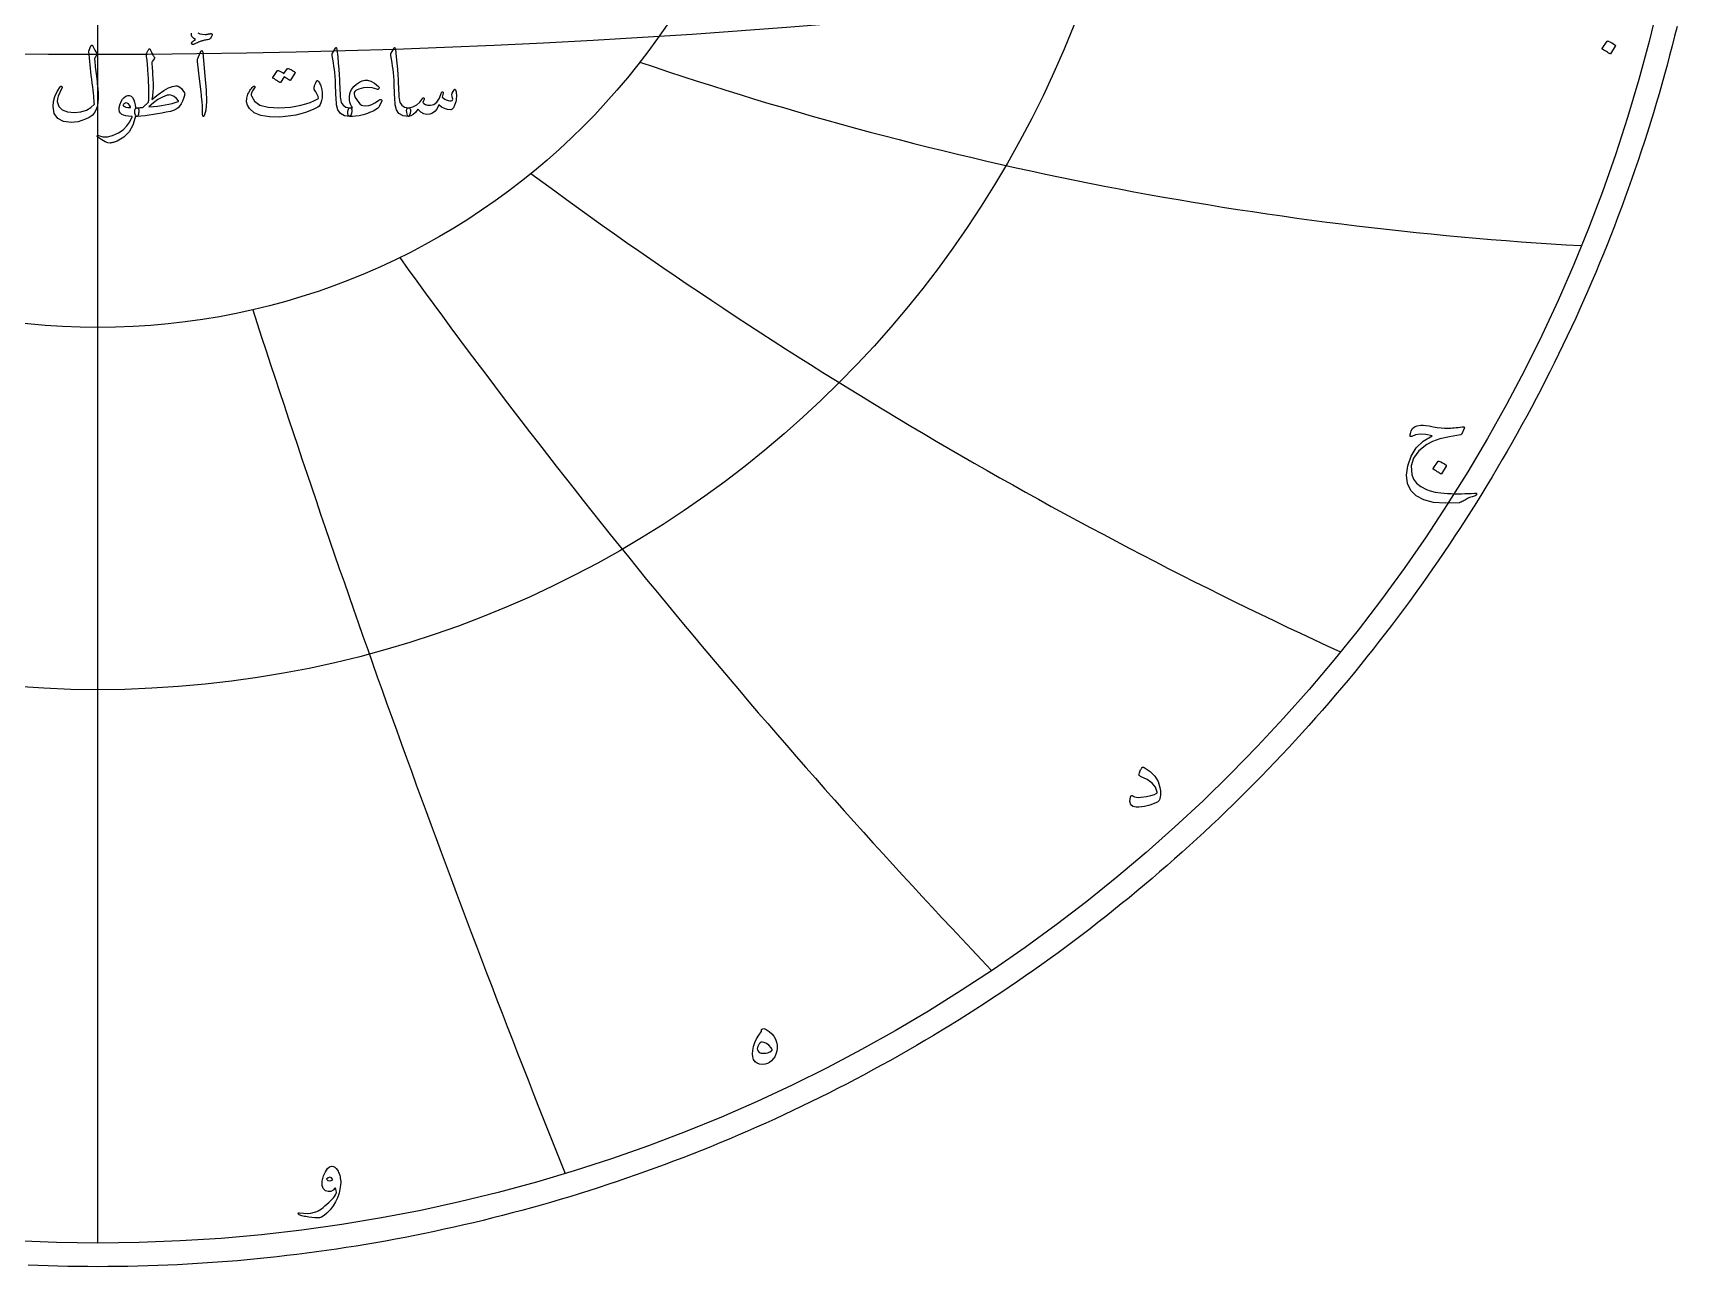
# Model space of a CAD drawing. Header units: millimetres. Extents: x -80 to 80, y -80 to 82.
# Drawn here: x -3.2 to 79.2, y -80.4 to -19.4 of the extents above; entities that cross this region are included whole.
import ezdxf

# ---------------------------------------------------------------- set-up
doc = ezdxf.new("R2010")
doc.units = ezdxf.units.MM
for name, color, linetype in [('CUT_OUTER', 1, 'Continuous'), ('ENGRAVE', 7, 'Continuous'), ('ENGRAVE_FINE', 8, 'Continuous'), ('TEXT', 5, 'Continuous')]:
    doc.layers.add(name, color=color, linetype=linetype)

msp = doc.modelspace()

# ---------------------------------------------------------------- linework, layer by layer
at = {"layer": 'CUT_OUTER'}
msp.add_lwpolyline([(78.0798, -19.0496), (77.9614, -19.5283), (77.8401, -20.0063), (77.7159, -20.4836), (77.5888, -20.96), (77.4587, -21.4357), (77.3257, -21.9106), (77.1898, -22.3846), (77.051, -22.8578), (76.9093, -23.3302), (76.7647, -23.8016), (76.6172, -24.2722), (76.4668, -24.7419), (76.3136, -25.2106), (76.1575, -25.6784), (75.9985, -26.1452), (75.8366, -26.611), (75.6719, -27.0758), (75.5043, -27.5396), (75.3339, -28.0024), (75.1607, -28.4641), (74.9846, -28.9248), (74.8057, -29.3843), (74.624, -29.8428), (74.4395, -30.3001), (74.2522, -30.7563), (74.0621, -31.2113), (73.8692, -31.6651), (73.6735, -32.1178), (73.475, -32.5692), (73.2738, -33.0195), (73.0698, -33.4684), (72.8631, -33.9162), (72.6536, -34.3626), (72.4414, -34.8078), (72.2265, -35.2516), (72.0088, -35.6941), (71.7884, -36.1353), (71.5654, -36.5751), (71.3396, -37.0135), (71.1111, -37.4505), (70.88, -37.8862), (70.6462, -38.3204), (70.4098, -38.7531), (70.1706, -39.1844), (69.9289, -39.6142), (69.6845, -40.0426), (69.4375, -40.4694), (69.1879, -40.8947), (68.9356, -41.3184), (68.6808, -41.7406), (68.4234, -42.1613), (68.1634, -42.5803), (67.9009, -42.9978), (67.6358, -43.4136), (67.3681, -43.8278), (67.0979, -44.2403), (66.8252, -44.6512), (66.55, -45.0604), (66.2722, -45.4679), (65.992, -45.8736), (65.7093, -46.2777), (65.4241, -46.68), (65.1364, -47.0806), (64.8463, -47.4794), (64.5538, -47.8764), (64.2588, -48.2715), (63.9614, -48.6649), (63.6616, -49.0565), (63.3594, -49.4462), (63.0548, -49.834), (62.7479, -50.22), (62.4385, -50.604), (62.1269, -50.9862), (61.8128, -51.3664), (61.4965, -51.7447), (61.1778, -52.1211), (60.8569, -52.4955), (60.5336, -52.8679), (60.2081, -53.2384), (59.8803, -53.6068), (59.5502, -53.9732), (59.2179, -54.3376), (58.8834, -54.6999), (58.5467, -55.0602), (58.2077, -55.4184), (57.8666, -55.7745), (57.5233, -56.1285), (57.1778, -56.4804), (56.8302, -56.8302), (56.4804, -57.1778), (56.1285, -57.5233), (55.7745, -57.8666), (55.4184, -58.2077), (55.0602, -58.5467), (54.6999, -58.8834), (54.3376, -59.2179), (53.9732, -59.5502), (53.6068, -59.8803), (53.2384, -60.2081), (52.8679, -60.5336), (52.4955, -60.8569), (52.1211, -61.1778), (51.7447, -61.4965), (51.3664, -61.8128), (50.9862, -62.1269), (50.604, -62.4385), (50.22, -62.7479), (49.834, -63.0548), (49.4462, -63.3594), (49.0565, -63.6616), (48.6649, -63.9614), (48.2715, -64.2588), (47.8764, -64.5538), (47.4794, -64.8463), (47.0806, -65.1364), (46.68, -65.4241), (46.2777, -65.7093), (45.8736, -65.992), (45.4679, -66.2722), (45.0604, -66.55), (44.6512, -66.8252), (44.2403, -67.0979), (43.8278, -67.3681), (43.4136, -67.6358), (42.9978, -67.9009), (42.5803, -68.1634), (42.1613, -68.4234), (41.7406, -68.6808), (41.3184, -68.9356), (40.8947, -69.1879), (40.4694, -69.4375), (40.0426, -69.6845), (39.6142, -69.9289), (39.1844, -70.1706), (38.7531, -70.4098), (38.3204, -70.6462), (37.8862, -70.88), (37.4505, -71.1111), (37.0135, -71.3396), (36.5751, -71.5654), (36.1353, -71.7884), (35.6941, -72.0088), (35.2516, -72.2265), (34.8078, -72.4414), (34.3626, -72.6536), (33.9162, -72.8631), (33.4684, -73.0698), (33.0195, -73.2738), (32.5692, -73.475), (32.1178, -73.6735), (31.6651, -73.8692), (31.2113, -74.0621), (30.7563, -74.2522), (30.3001, -74.4395), (29.8428, -74.624), (29.3843, -74.8057), (28.9248, -74.9846), (28.4641, -75.1607), (28.0024, -75.3339), (27.5396, -75.5043), (27.0758, -75.6719), (26.611, -75.8366), (26.1452, -75.9985), (25.6784, -76.1575), (25.2106, -76.3136), (24.7419, -76.4668), (24.2722, -76.6172), (23.8016, -76.7647), (23.3302, -76.9093), (22.8578, -77.051), (22.3846, -77.1898), (21.9106, -77.3257), (21.4357, -77.4587), (20.96, -77.5888), (20.4836, -77.7159), (20.0063, -77.8401), (19.5283, -77.9614), (19.0496, -78.0798), (18.5701, -78.1952), (18.09, -78.3077), (17.6092, -78.4172), (17.1277, -78.5238), (16.6455, -78.6274), (16.1628, -78.728), (15.6794, -78.8257), (15.1954, -78.9204), (14.7109, -79.0122), (14.2258, -79.101), (13.7402, -79.1868), (13.2541, -79.2696), (12.7674, -79.3494), (12.2803, -79.4263), (11.7927, -79.5001), (11.3047, -79.571), (10.8163, -79.6388), (10.3274, -79.7037), (9.8381, -79.7656), (9.3485, -79.8244), (8.8586, -79.8803), (8.3683, -79.9332), (7.8776, -79.983), (7.3867, -80.0298), (6.8955, -80.0736), (6.4041, -80.1144), (5.9124, -80.1522), (5.4205, -80.187), (4.9283, -80.2188), (4.436, -80.2475), (3.9436, -80.2732), (3.4509, -80.2959), (2.9582, -80.3155), (2.4653, -80.3322), (1.9724, -80.3458), (1.4793, -80.3564), (0.9863, -80.3639), (0.4931, -80.3685), (0, -80.37), (-0.4931, -80.3685), (-0.9863, -80.3639), (-1.4793, -80.3564), (-1.9724, -80.3458), (-2.4653, -80.3322), (-2.9582, -80.3155), (-3.4509, -80.2959)], dxfattribs=at)
at = {"layer": 'ENGRAVE'}
for points in [[(0, -79.2), (0, 79.2)], [(0, -79.2), (0, -33.9362)]]:
    msp.add_lwpolyline(points, dxfattribs=at)
for radius in [79.2, 51.8435, 33.9362]:
    msp.add_circle((0, 0), radius, dxfattribs=at)
for centre, radius, start, end in [((83.0596, 143.8634), 174.021, 251.139229, 266.799774), ((156.4052, 156.4052), 227.1848, 233.545401, 245.290809), ((287.0552, 165.7314), 335.4927, 215.791991, 223.622263), ((639.9634, 171.4777), 664.5641, 197.925392, 201.8405282)]:
    msp.add_arc(centre, radius, start, end, dxfattribs=at)
at = {"layer": 'ENGRAVE_FINE'}
msp.add_arc((0, 413.6059), 434.0276, 259.637891, 280.362109, dxfattribs=at)
at = {"layer": 'TEXT'}
msp.add_lwpolyline([(4.9391, -19.362), (5.0445, -19.4091), (5.1687, -19.4392), (5.3115, -19.4524), (5.324, -19.452), (5.3379, -19.4507), (5.3532, -19.4485), (5.3701, -19.4454), (5.3884, -19.4417), (5.4081, -19.4378), (5.4293, -19.4335), (5.452, -19.429), (5.4766, -19.4245), (5.4989, -19.4202), (5.5188, -19.4163), (5.5363, -19.4126), (5.5519, -19.4095), (5.5656, -19.4073), (5.5776, -19.406), (5.5879, -19.4056), (5.6072, -19.4076), (5.623, -19.4138), (5.6353, -19.424), (5.6441, -19.4384), (5.6496, -19.4521), (5.6523, -19.4653), (5.652, -19.4779), (5.6487, -19.4899), (5.6034, -19.5748), (5.5609, -19.6374), (5.5214, -19.6778), (5.4848, -19.696), (5.4848, -19.696), (5.4238, -19.7074), (5.3671, -19.7182), (5.3149, -19.7285), (5.267, -19.7381), (5.2238, -19.7475), (5.1856, -19.7569), (5.1524, -19.7662), (5.1242, -19.7756), (5.0955, -19.7863), (5.0609, -19.7996), (5.0205, -19.8156), (4.9743, -19.8342), (4.9222, -19.8557), (4.8642, -19.8804), (4.8004, -19.9084), (4.7307, -19.9395), (4.7023, -19.9489), (4.678, -19.9489), (4.6578, -19.9395), (4.6417, -19.9208), (4.6321, -19.8748), (4.6593, -19.8213), (4.7234, -19.7601), (4.8244, -19.6913), (4.7471, -19.6474), (4.6886, -19.6), (4.6487, -19.549), (4.6277, -19.4946), (4.6236, -19.3918)], dxfattribs=at)
for points in [[(74.6274, -19.7825), (74.6336, -19.7763), (74.6424, -19.7725), (74.6536, -19.7713), (74.6674, -19.7725), (74.7645, -19.8118), (74.856, -19.8599), (74.9418, -19.9168), (75.0221, -19.9823), (75.0299, -19.9923), (75.0333, -20.0023), (75.0324, -20.0123), (75.0271, -20.0223), (74.7923, -20.402), (74.7835, -20.4111), (74.7723, -20.4133), (74.7585, -20.4086), (74.7423, -20.397), (74.7283, -20.387), (74.7061, -20.372), (74.6758, -20.3521), (74.6374, -20.3271), (74.5902, -20.2971), (74.5337, -20.2621), (74.4678, -20.2222), (74.3926, -20.1772), (74.3826, -20.1697), (74.3776, -20.1622), (74.3776, -20.1547), (74.3826, -20.1472)], [(-0.3419, -20.0145), (-0.3337, -20.0001), (-0.3232, -19.9899), (-0.3103, -19.9837), (-0.2951, -19.9817), (-0.2799, -19.9843), (-0.267, -19.9922), (-0.2564, -20.0054), (-0.2482, -20.0239), (-0.2046, -20.1313), (-0.1581, -20.2241), (-0.1086, -20.3023), (-0.0562, -20.3658), (-0.0407, -20.3886), (-0.0363, -20.415), (-0.043, -20.4448), (-0.0609, -20.4782), (-0.0723, -20.4943), (-0.0831, -20.5098), (-0.0934, -20.5247), (-0.103, -20.5391), (-0.1121, -20.5525), (-0.1206, -20.5648), (-0.1285, -20.576), (-0.1358, -20.5859), (-0.1481, -20.6041), (-0.1569, -20.6257), (-0.1622, -20.6509), (-0.1639, -20.6796), (-0.1584, -20.7605), (-0.1511, -20.8488), (-0.142, -20.9444), (-0.1311, -21.0473), (-0.1189, -21.1575), (-0.1054, -21.275), (-0.0907, -21.3999), (-0.0749, -21.5321), (-0.0572, -21.6639), (-0.0416, -21.7879), (-0.028, -21.904), (-0.0164, -22.0122), (-0.0066, -22.1127), (0.0018, -22.206), (0.0086, -22.2919), (0.0141, -22.3705), (0.0202, -22.6032), (0.0012, -22.8236), (-0.043, -23.0318), (-0.1124, -23.2276), (-0.18, -23.3427), (-0.2845, -23.4489), (-0.4259, -23.5464), (-0.6042, -23.6351), (-0.7974, -23.7086), (-0.9789, -23.7604), (-1.1487, -23.7906), (-1.3068, -23.7991), (-1.7026, -23.7446), (-1.986, -23.5953), (-2.1569, -23.3512), (-2.2155, -23.0122), (-2.195, -22.7595), (-2.1288, -22.5122), (-2.017, -22.2701), (-1.8595, -22.0332), (-1.8475, -22.0195), (-1.8349, -22.011), (-1.8217, -22.0078), (-1.808, -22.0098), (-1.7933, -22.0154), (-1.7822, -22.0227), (-1.7746, -22.0318), (-1.7705, -22.0426), (-1.7676, -22.0587), (-1.7682, -22.0742), (-1.7723, -22.0891), (-1.7799, -22.1035), (-1.8873, -22.3128), (-1.9614, -22.4911), (-2.0021, -22.6383), (-2.0094, -22.7546), (-1.9312, -23.0048), (-1.7623, -23.1796), (-1.5026, -23.2789), (-1.1522, -23.3026), (-0.8364, -23.2683), (-0.5679, -23.189), (-0.3469, -23.0646), (-0.1733, -22.8951), (-0.177, -22.8132), (-0.1833, -22.7177), (-0.1922, -22.6083), (-0.2037, -22.4852), (-0.2182, -22.3481), (-0.2359, -22.1966), (-0.2569, -22.0307), (-0.281, -21.8506), (-0.3039, -21.6647), (-0.3255, -21.4817), (-0.346, -21.3017), (-0.3653, -21.1246), (-0.3832, -20.9504), (-0.3993, -20.7791), (-0.4136, -20.6108), (-0.4262, -20.4454), (-0.445, -20.2862), (-0.4441, -20.268), (-0.4415, -20.251), (-0.4371, -20.2352), (-0.4309, -20.2206)], [(2.5152, -20.1831), (2.5264, -20.1711), (2.5363, -20.1632), (2.5451, -20.1594), (2.5527, -20.1597), (2.5618, -20.1638), (2.5703, -20.1714), (2.5782, -20.1825), (2.5855, -20.1972), (2.6152, -20.2604), (2.6435, -20.3189), (2.6702, -20.3728), (2.6956, -20.422), (2.7197, -20.4659), (2.743, -20.504), (2.7654, -20.5362), (2.7869, -20.5625), (2.8027, -20.5842), (2.808, -20.607), (2.8027, -20.631), (2.7869, -20.6562), (2.6932, -20.7733), (2.6812, -20.7935), (2.6733, -20.8166), (2.6695, -20.8427), (2.6698, -20.8716), (2.685, -21.0927), (2.6979, -21.2873), (2.7084, -21.4557), (2.7166, -21.5976), (2.7228, -21.7136), (2.7272, -21.8037), (2.7298, -21.8681), (2.7307, -21.9068), (2.7297, -22.0209), (2.7266, -22.1293), (2.7215, -22.2317), (2.7143, -22.3283), (2.7054, -22.4191), (2.695, -22.504), (2.6831, -22.583), (2.6698, -22.6562), (2.988, -22.4126), (3.2635, -22.2253), (3.4962, -22.0941), (3.6862, -22.0192), (3.7708, -21.9993), (3.8466, -21.9911), (3.9137, -21.9946), (3.9719, -22.0098), (4.0542, -22.0526), (4.1323, -22.1199), (4.2064, -22.2118), (4.2764, -22.3283), (4.2872, -22.3561), (4.2916, -22.388), (4.2895, -22.424), (4.2811, -22.4642), (4.2345, -22.6082), (4.1792, -22.7452), (4.1151, -22.8752), (4.0422, -22.9981), (3.9713, -23.0772), (3.8712, -23.1457), (3.7418, -23.2036), (3.5832, -23.251), (3.3708, -23.298), (3.1599, -23.3406), (2.9504, -23.3788), (2.7424, -23.4126), (2.5362, -23.4418), (2.332, -23.4659), (2.1298, -23.4851), (1.9298, -23.4993), (1.9072, -23.4928), (1.8864, -23.4735), (1.8674, -23.4413), (1.8501, -23.3962), (1.8349, -23.3409), (1.8267, -23.2873), (1.8255, -23.2355), (1.8314, -23.1855), (1.8446, -23.1418), (1.8654, -23.1094), (1.8937, -23.088), (1.9298, -23.0777), (1.9776, -23.0751), (2.0228, -23.0719), (2.0654, -23.0681), (2.1054, -23.0637), (2.1427, -23.0593), (2.1774, -23.0555), (2.2095, -23.0523), (2.2389, -23.0496), (2.5012, -22.7967), (2.5035, -22.7857), (2.5059, -22.7715), (2.5082, -22.7541), (2.5106, -22.7335), (2.5129, -22.7096), (2.5152, -22.6825), (2.5176, -22.6522), (2.5199, -22.6187), (2.522, -22.5823), (2.5234, -22.5432), (2.5243, -22.5015), (2.5246, -22.4571), (2.5246, -22.4104), (2.5246, -22.3617), (2.5246, -22.3109), (2.5246, -22.2581), (2.524, -22.1983), (2.5223, -22.1269), (2.5193, -22.0438), (2.5152, -21.9489), (2.51, -21.843), (2.5035, -21.7264), (2.4959, -21.5994), (2.4871, -21.4618), (2.4669, -21.1565), (2.4485, -20.915), (2.4318, -20.7373), (2.4169, -20.6234), (2.4049, -20.5502), (2.397, -20.4946), (2.3932, -20.4565), (2.3935, -20.436), (2.4077, -20.3974), (2.4221, -20.3611), (2.4369, -20.3271), (2.452, -20.2955), (2.4674, -20.2657), (2.483, -20.237), (2.499, -20.2095), (2.5152, -20.1831)], [(5.0586, -20.3611), (5.1034, -20.2744), (5.1394, -20.244), (5.1666, -20.2698), (5.185, -20.3517), (5.2928, -21.4993), (5.3569, -22.2036), (5.3712, -22.7663), (5.3358, -23.1872), (5.2506, -23.4665), (5.2351, -23.4893), (5.2213, -23.5016), (5.2093, -23.5034), (5.1991, -23.4946), (5.1909, -23.4808), (5.185, -23.463), (5.1815, -23.441), (5.1804, -23.415), (5.1804, -23.2121), (5.171, -22.9969), (5.1523, -22.7695), (5.1242, -22.5297), (5.118, -22.4671), (5.0996, -22.2979), (5.0688, -22.0221), (5.0258, -21.6398), (4.9227, -20.792), (4.9204, -20.7469), (4.9227, -20.7054), (4.9298, -20.6673), (4.9415, -20.6328)], [(11.7471, -20.1269), (11.7562, -20.1128), (11.7647, -20.1035), (11.7726, -20.0988), (11.7799, -20.0988), (11.7911, -20.1049), (11.801, -20.1234), (11.8098, -20.1541), (11.8174, -20.1972), (11.856, -20.547), (11.8877, -20.8705), (11.9123, -21.1676), (11.9298, -21.4384), (11.9411, -21.6699), (11.9515, -21.8775), (11.961, -22.061), (11.9696, -22.2206), (11.9771, -22.3561), (11.9831, -22.4677), (11.9876, -22.5552), (11.9907, -22.6187), (12.0323, -22.809), (12.1242, -22.9489), (12.2665, -23.0385), (12.4591, -23.0777), (12.5127, -23.0918), (12.5469, -23.1246), (12.5618, -23.1761), (12.5575, -23.2464), (12.5355, -23.357), (12.5118, -23.4361), (12.4863, -23.4835), (12.4591, -23.4993), (12.188, -23.4636), (11.9884, -23.3564), (11.8601, -23.1779), (11.8034, -22.9279), (11.7944, -22.8083), (11.7864, -22.6884), (11.7792, -22.5682), (11.7729, -22.4478), (11.7672, -22.327), (11.7618, -22.206), (11.7567, -22.0846), (11.7518, -21.963), (11.7431, -21.731), (11.7308, -21.5221), (11.7149, -21.3364), (11.6956, -21.1737), (11.6728, -21.0176), (11.6464, -20.8511), (11.6166, -20.6745), (11.5832, -20.4876), (11.5788, -20.4539), (11.5797, -20.4232), (11.5858, -20.3953), (11.5973, -20.3705)], [(14.6465, -20.1269), (14.6555, -20.1128), (14.664, -20.1035), (14.6719, -20.0988), (14.6793, -20.0988), (14.6904, -20.1049), (14.7003, -20.1234), (14.7091, -20.1541), (14.7167, -20.1972), (14.7554, -20.547), (14.787, -20.8705), (14.8116, -21.1676), (14.8291, -21.4384), (14.8404, -21.6699), (14.8508, -21.8775), (14.8603, -22.061), (14.8689, -22.2206), (14.8764, -22.3561), (14.8824, -22.4677), (14.887, -22.5552), (14.89, -22.6187), (14.9316, -22.809), (15.0235, -22.9489), (15.1658, -23.0385), (15.3584, -23.0777), (15.412, -23.0918), (15.4462, -23.1246), (15.4612, -23.1761), (15.4568, -23.2464), (15.4348, -23.357), (15.4111, -23.4361), (15.3856, -23.4835), (15.3584, -23.4993), (15.0873, -23.4636), (14.8877, -23.3564), (14.7595, -23.1779), (14.7027, -22.9279), (14.6937, -22.8083), (14.6857, -22.6884), (14.6785, -22.5682), (14.6722, -22.4478), (14.6665, -22.327), (14.6611, -22.206), (14.656, -22.0846), (14.6511, -21.963), (14.6424, -21.731), (14.6301, -21.5221), (14.6143, -21.3364), (14.5949, -21.1737), (14.5721, -21.0176), (14.5458, -20.8511), (14.5159, -20.6745), (14.4825, -20.4876), (14.4781, -20.4539), (14.479, -20.4232), (14.4852, -20.3953), (14.4966, -20.3705)], [(9.3677, -21.1339), (9.3736, -21.1281), (9.3818, -21.1246), (9.3923, -21.1234), (9.4052, -21.1246), (9.4513, -21.1418), (9.496, -21.1609), (9.5391, -21.1816), (9.5809, -21.2042), (9.6214, -21.2288), (9.6611, -21.2557), (9.6999, -21.285), (9.7378, -21.3166), (9.7451, -21.3263), (9.7483, -21.3365), (9.7474, -21.3473), (9.7425, -21.3588), (9.5176, -21.7147), (9.5115, -21.7194), (9.5024, -21.7194), (9.4904, -21.7147), (9.4755, -21.7054), (9.4652, -21.6967), (9.4485, -21.6849), (9.4254, -21.6698), (9.3958, -21.6515), (9.3595, -21.6297), (9.3162, -21.6041), (9.2659, -21.5747), (9.2085, -21.5414), (9.0305, -21.8178), (9.0223, -21.8263), (9.0118, -21.8283), (8.9989, -21.8239), (8.9837, -21.8131), (8.9705, -21.8037), (8.9497, -21.7897), (8.9213, -21.7709), (8.8853, -21.7475), (8.8411, -21.7194), (8.7881, -21.6866), (8.7263, -21.6492), (8.6558, -21.607), (8.6485, -21.6), (8.6453, -21.593), (8.6461, -21.5859), (8.6511, -21.5789), (8.8806, -21.237), (8.8865, -21.2311), (8.8947, -21.2276), (8.9052, -21.2264), (8.9181, -21.2276), (8.9573, -21.2403), (8.9954, -21.2551), (9.0323, -21.272), (9.068, -21.2908), (9.1025, -21.3115), (9.1359, -21.3336), (9.1681, -21.3571), (9.1991, -21.3822)], [(10.8947, -21.7569), (10.9262, -21.7964), (10.955, -21.84), (10.9812, -21.8877), (11.0048, -21.9396), (11.0257, -21.9952), (11.044, -22.0543), (11.0596, -22.117), (11.0727, -22.1831), (11.0897, -22.316), (11.0937, -22.4478), (11.085, -22.5783), (11.0633, -22.7077), (11.0305, -22.8231), (10.9884, -22.9161), (10.9368, -22.987), (10.8759, -23.0356), (10.6827, -23.1378), (10.4778, -23.2288), (10.2612, -23.3087), (10.0329, -23.3775), (9.7928, -23.4346), (9.541, -23.4794), (9.2776, -23.5119), (9.0024, -23.5321), (8.4866, -23.5268), (8.0633, -23.4548), (7.7325, -23.316), (7.4942, -23.1105), (7.3964, -22.9498), (7.3513, -22.7768), (7.3589, -22.5915), (7.4193, -22.3939), (7.4396, -22.3513), (7.4632, -22.3078), (7.4899, -22.2635), (7.52, -22.2182), (7.5532, -22.1721), (7.5896, -22.1252), (7.6293, -22.0773), (7.6722, -22.0286), (7.6865, -22.0148), (7.7015, -22.0063), (7.717, -22.0031), (7.7331, -22.0051), (7.7439, -22.0092), (7.753, -22.0168), (7.7603, -22.028), (7.7659, -22.0426), (7.7685, -22.0564), (7.767, -22.0695), (7.7615, -22.0821), (7.7518, -22.0941), (7.7117, -22.1418), (7.6757, -22.1913), (7.6438, -22.2425), (7.616, -22.2955), (7.5969, -22.3462), (7.5867, -22.3951), (7.5852, -22.4422), (7.5926, -22.4876), (7.7389, -22.7525), (8.0141, -22.9384), (8.4181, -23.0452), (8.9509, -23.0731), (9.2438, -23.0618), (9.5229, -23.0373), (9.7883, -22.9997), (10.0399, -22.9489), (10.278, -22.885), (10.503, -22.8078), (10.7148, -22.7175), (10.9134, -22.614), (10.8941, -22.5174), (10.8502, -22.4103), (10.7817, -22.2926), (10.6886, -22.1644), (10.6857, -22.1521), (10.6863, -22.1293), (10.6904, -22.0959), (10.698, -22.052), (10.7, -22.0476), (10.7015, -22.0438), (10.7024, -22.0406), (10.7026, -22.0379), (10.7179, -21.9782), (10.7401, -21.9115), (10.7694, -21.8377), (10.8057, -21.7569), (10.8218, -21.7323), (10.842, -21.7241), (10.8663, -21.7323), (10.8947, -21.7569)], [(14.0376, -22.7358), (13.9111, -23.0168), (13.895, -23.0447), (13.8795, -23.0672), (13.8646, -23.0845), (13.8502, -23.0965), (13.7773, -23.1464), (13.6992, -23.1931), (13.6157, -23.2366), (13.527, -23.2768), (13.4333, -23.3144), (13.335, -23.35), (13.2319, -23.3835), (13.1242, -23.415), (12.9228, -23.4642), (12.7448, -23.4946), (12.5902, -23.5063), (12.4591, -23.4993), (12.409, -23.4765), (12.376, -23.4314), (12.3599, -23.364), (12.3607, -23.2745), (12.3727, -23.1937), (12.39, -23.1339), (12.4126, -23.0953), (12.4404, -23.0777), (12.445, -23.0777), (12.4497, -23.0777), (12.4544, -23.0777), (12.4591, -23.0777), (12.4939, -23.0813), (12.5282, -23.0824), (12.5618, -23.0813), (12.5949, -23.0777), (12.5381, -22.9937), (12.4942, -22.9009), (12.4632, -22.7993), (12.445, -22.689), (12.4424, -22.4914), (12.4767, -22.3154), (12.5478, -22.1612), (12.6558, -22.0286), (12.7949, -21.9047), (12.931, -21.8096), (13.0642, -21.7431), (13.1945, -21.7054), (13.335, -21.7057), (13.4942, -21.7581), (13.6722, -21.8626), (13.8689, -22.0192), (13.8912, -22.0435), (13.9017, -22.0695), (13.9006, -22.0973), (13.8877, -22.1269), (13.8692, -22.1497), (13.8467, -22.162), (13.8201, -22.1638), (13.7893, -22.155), (13.5689, -22.0912), (13.3479, -22.0684), (13.1263, -22.0865), (12.9041, -22.1456), (12.8159, -22.1828), (12.7483, -22.2241), (12.7012, -22.2695), (12.6746, -22.319), (12.6681, -22.3816), (12.6863, -22.4618), (12.729, -22.5596), (12.7963, -22.6749), (12.8783, -22.7914), (12.9556, -22.8787), (13.0282, -22.9366), (13.0961, -22.9653), (13.2439, -22.98), (13.3924, -22.963), (13.5414, -22.9144), (13.691, -22.8342), (13.8268, -22.7405), (13.897, -22.696), (13.9533, -22.6702), (13.9954, -22.6632), (14.0235, -22.6749), (14.0349, -22.6893), (14.0411, -22.7042), (14.042, -22.7197), (14.0376, -22.7358)], [(17.6301, -22.1644), (17.6403, -22.1574), (17.6523, -22.1597), (17.6661, -22.1714), (17.6816, -22.1925), (17.6983, -22.2282), (17.7109, -22.2791), (17.7194, -22.3453), (17.7238, -22.4267), (17.7252, -22.5192), (17.7203, -22.6094), (17.7088, -22.6972), (17.691, -22.7827), (17.6389, -22.9489), (17.5809, -23.0684), (17.5171, -23.141), (17.4474, -23.1667), (17.2826, -23.1571), (17.1301, -23.114), (16.9899, -23.0376), (16.8619, -22.9279), (16.7741, -23.1009), (16.6699, -23.2358), (16.5493, -23.3327), (16.4123, -23.3916), (16.2685, -23.4044), (16.1231, -23.3681), (15.9758, -23.2827), (15.8268, -23.148), (15.7062, -23.3017), (15.5879, -23.4115), (15.472, -23.4773), (15.3584, -23.4993), (15.3356, -23.4864), (15.3139, -23.4478), (15.2934, -23.3834), (15.2741, -23.2932), (15.2671, -23.2042), (15.2788, -23.1386), (15.3092, -23.0965), (15.3584, -23.0777), (15.5745, -23.0289), (15.7636, -22.9337), (15.9257, -22.7923), (16.061, -22.6047), (16.0683, -22.5944), (16.0762, -22.5871), (16.0847, -22.5827), (16.0938, -22.5812), (16.1049, -22.5824), (16.1149, -22.5859), (16.1236, -22.5918), (16.1313, -22.6), (16.1356, -22.6252), (16.1254, -22.6679), (16.1005, -22.7282), (16.061, -22.8061), (16.1128, -22.8661), (16.1933, -22.9103), (16.3025, -22.9387), (16.4404, -22.9513), (16.6122, -22.9153), (16.7624, -22.7979), (16.8909, -22.5991), (16.9978, -22.319), (17.003, -22.3046), (17.0095, -22.2944), (17.0171, -22.2882), (17.0259, -22.2862), (17.039, -22.2873), (17.0505, -22.2908), (17.0601, -22.2967), (17.068, -22.3049), (17.0739, -22.3166), (17.0774, -22.3283), (17.0786, -22.34), (17.0774, -22.3517), (17.0306, -22.5485), (17.0853, -22.5971), (17.1512, -22.6398), (17.2282, -22.6767), (17.3163, -22.7077), (17.402, -22.7279), (17.4673, -22.7323), (17.5121, -22.7209), (17.5364, -22.6937), (17.5443, -22.6521), (17.5399, -22.593), (17.5232, -22.5163), (17.4943, -22.422), (17.4992, -22.3954), (17.5235, -22.3435), (17.5672, -22.2666), (17.6301, -22.1644)], [(1.8361, -23.5508), (1.7263, -23.9364), (1.5422, -24.2592), (1.2837, -24.5195), (0.9508, -24.7171), (0.9043, -24.7371), (0.8583, -24.7552), (0.8129, -24.7711), (0.7682, -24.785), (0.7242, -24.7966), (0.6815, -24.8055), (0.6399, -24.8118), (0.5995, -24.8155), (0.4988, -24.8011), (0.3653, -24.7487), (0.1991, -24.6583), (0, -24.5297), (-0.0214, -24.5113), (-0.034, -24.4934), (-0.0378, -24.4762), (-0.0328, -24.4595), (-0.0217, -24.4466), (-0.007, -24.4407), (0.0111, -24.4419), (0.0328, -24.4501), (0.2398, -24.5172), (0.4719, -24.5169), (0.7292, -24.4492), (1.0117, -24.3143), (1.2424, -24.1577), (1.4333, -23.9735), (1.5843, -23.7619), (1.6956, -23.5227), (1.6947, -23.5142), (1.692, -23.5075), (1.6877, -23.5025), (1.6815, -23.4993), (1.5202, -23.4899), (1.3829, -23.4712), (1.2696, -23.4431), (1.1803, -23.4056), (1.1112, -23.3476), (1.0679, -23.2674), (1.0504, -23.165), (1.0586, -23.0403), (1.0612, -23.0237), (1.0644, -23.0069), (1.0682, -22.9898), (1.0726, -22.9724), (1.0776, -22.9543), (1.0831, -22.9355), (1.0893, -22.9157), (1.096, -22.8951), (1.1511, -22.7613), (1.2178, -22.6503), (1.2963, -22.5622), (1.3864, -22.4969), (1.4786, -22.4612), (1.5632, -22.4618), (1.6402, -22.4987), (1.7096, -22.5719), (1.7702, -22.6738), (1.8162, -22.792), (1.8475, -22.9267), (1.8642, -23.0777), (1.8734, -23.0776), (1.8823, -23.0772), (1.891, -23.0764), (1.8993, -23.0754), (1.9077, -23.0744), (1.9163, -23.0736), (1.9252, -23.0732), (1.9344, -23.0731), (1.9661, -23.0798), (1.9906, -23.1), (2.0082, -23.1337), (2.0187, -23.1808), (2.0231, -23.2326), (2.0223, -23.285), (2.0161, -23.338), (2.0047, -23.3916), (1.9898, -23.4387), (1.9731, -23.4724), (1.9546, -23.4926), (1.9344, -23.4993), (1.8454, -23.4993), (1.8449, -23.5078), (1.8431, -23.5192), (1.8402, -23.5335), (1.8361, -23.5508)], [(1.6113, -23.0262), (1.5621, -22.9404), (1.5082, -22.8798), (1.4497, -22.8444), (1.3864, -22.8342), (1.3487, -22.8441), (1.315, -22.8599), (1.2854, -22.8816), (1.26, -22.9091), (1.2518, -22.9238), (1.2506, -22.9396), (1.2564, -22.9565), (1.2693, -22.9747), (1.3176, -23.0171), (1.3876, -23.0461), (1.4792, -23.0616), (1.5925, -23.0637), (1.6042, -23.0613), (1.6113, -23.0543), (1.6136, -23.0426), (1.6113, -23.0262)], [(3.5223, -22.4407), (3.4986, -22.4416), (3.4743, -22.4442), (3.4494, -22.4486), (3.4239, -22.4548), (3.1938, -22.5452), (2.9672, -22.6714), (2.7442, -22.8333), (2.5246, -23.0309), (2.7439, -23.0104), (2.952, -22.9864), (3.149, -22.9589), (3.3349, -22.9279), (3.5097, -22.893), (3.6733, -22.8541), (3.8258, -22.8111), (3.9672, -22.7639), (3.9804, -22.7584), (3.9871, -22.751), (3.9874, -22.742), (3.9813, -22.7311), (3.8806, -22.6076), (3.7705, -22.518), (3.6511, -22.4624), (3.5223, -22.4407)], [(67.5518, -38.9319), (67.4319, -39.2017), (67.421, -39.2195), (67.4082, -39.2329), (67.3935, -39.242), (67.377, -39.2467), (66.8227, -39.3341), (66.359, -39.4415), (65.9859, -39.5689), (65.7033, -39.7163), (65.307, -40.0395), (65.0525, -40.3945), (64.9398, -40.7814), (64.9688, -41.2002), (65.0569, -41.4269), (65.2061, -41.6273), (65.4166, -41.8016), (65.6883, -41.9496), (65.8791, -42.0158), (66.1167, -42.0695), (66.4012, -42.1107), (66.7325, -42.1394), (66.9086, -42.1479), (67.0822, -42.1532), (67.2533, -42.1553), (67.4219, -42.1544), (67.5874, -42.1507), (67.7492, -42.1444), (67.9072, -42.1357), (68.0614, -42.1244), (68.0977, -42.1219), (68.1264, -42.1244), (68.1476, -42.1319), (68.1614, -42.1444), (68.1689, -42.1597), (68.1714, -42.1756), (68.1689, -42.1922), (68.1614, -42.2094), (68.1559, -42.2186), (68.1495, -42.2262), (68.1422, -42.2323), (68.1339, -42.2368), (68.125, -42.2408), (68.1158, -42.245), (68.1062, -42.2495), (68.0964, -42.2543), (67.9525, -42.3002), (67.8254, -42.348), (67.7151, -42.3977), (67.6218, -42.4492), (67.562, -42.4863), (67.5075, -42.5179), (67.4583, -42.5438), (67.4144, -42.5641), (67.3765, -42.5797), (67.3451, -42.5916), (67.3203, -42.5997), (67.302, -42.6041), (66.6188, -42.6294), (66.038, -42.5803), (65.5596, -42.457), (65.1837, -42.2593), (64.912, -41.9883), (64.7515, -41.6498), (64.7022, -41.2439), (64.764, -40.7705), (64.9276, -40.2937), (65.1837, -39.8874), (65.5321, -39.5517), (65.9731, -39.2866), (65.6608, -39.227), (65.3885, -39.2129), (65.1562, -39.2445), (64.9638, -39.3216), (64.947, -39.3279), (64.9314, -39.3316), (64.917, -39.3328), (64.9039, -39.3316), (64.893, -39.3275), (64.8851, -39.3204), (64.8805, -39.3101), (64.8789, -39.2966), (64.8858, -39.2345), (64.8964, -39.173), (64.9108, -39.1121), (64.9289, -39.0518), (64.9926, -38.9347), (65.0937, -38.8482), (65.2324, -38.7923), (65.4085, -38.767), (65.52, -38.768), (65.6595, -38.7808), (65.8272, -38.8054), (66.023, -38.842), (66.225, -38.8785), (66.4115, -38.9032), (66.5823, -38.916), (66.7375, -38.9169), (66.8121, -38.9136), (66.8911, -38.9088), (66.9745, -38.9024), (67.0622, -38.8944), (67.1543, -38.8846), (67.2508, -38.8726), (67.3517, -38.8584), (67.4569, -38.842), (67.5172, -38.8401), (67.5531, -38.8545), (67.5646, -38.8851), (67.5518, -38.9319)], [(66.2628, -40.5507), (66.2691, -40.5444), (66.2778, -40.5407), (66.2891, -40.5394), (66.3028, -40.5407), (66.3999, -40.58), (66.4914, -40.6281), (66.5773, -40.6849), (66.6575, -40.7505), (66.6653, -40.7605), (66.6688, -40.7705), (66.6678, -40.7805), (66.6625, -40.7905), (66.4277, -41.1702), (66.419, -41.1792), (66.4077, -41.1814), (66.394, -41.1767), (66.3777, -41.1652), (66.3637, -41.1552), (66.3415, -41.1402), (66.3112, -41.1202), (66.2728, -41.0952), (66.2257, -41.0653), (66.1692, -41.0303), (66.1033, -40.9903), (66.028, -40.9453), (66.018, -40.9379), (66.013, -40.9304), (66.013, -40.9229), (66.018, -40.9154)], [(51.481, -56.0125), (51.5009, -55.953), (51.5204, -55.8994), (51.5396, -55.8518), (51.5585, -55.8101), (51.5767, -55.7741), (51.5941, -55.7433), (51.6105, -55.7179), (51.6259, -55.6977), (51.65, -55.6784), (51.6771, -55.6702), (51.7074, -55.6734), (51.7408, -55.6877), (52.0365, -55.886), (52.2642, -56.1161), (52.4237, -56.3781), (52.5152, -56.672), (52.528, -56.756), (52.5365, -56.8381), (52.5405, -56.9183), (52.5402, -56.9967), (52.5352, -57.0726), (52.5252, -57.1453), (52.5102, -57.215), (52.4903, -57.2815), (52.4725, -57.3171), (52.449, -57.3489), (52.42, -57.377), (52.3853, -57.4014), (52.2661, -57.4598), (52.143, -57.5101), (52.0162, -57.5522), (51.8857, -57.5862), (51.7521, -57.6128), (51.6159, -57.6325), (51.4773, -57.6453), (51.3362, -57.6512), (51.1688, -57.6231), (51.0664, -57.5288), (51.0289, -57.3683), (51.0564, -57.1416), (51.0657, -57.1169), (51.0789, -57.0979), (51.0957, -57.0845), (51.1163, -57.0766), (51.1341, -57.0788), (51.1525, -57.0854), (51.1716, -57.0963), (51.1913, -57.1116), (51.2522, -57.1444), (51.3349, -57.1628), (51.4395, -57.1669), (51.566, -57.1566), (51.8404, -57.1166), (52.0643, -57.0716), (52.2376, -57.0217), (52.3604, -56.9667), (52.3666, -56.9592), (52.3704, -56.9467), (52.3716, -56.9293), (52.3704, -56.9068), (52.2857, -56.6707), (52.1218, -56.4621), (51.8785, -56.281), (51.556, -56.1274), (51.5138, -56.1052), (51.4873, -56.0787), (51.4764, -56.0478), (51.481, -56.0125)], [(32.8382, -68.6229), (32.881, -68.6032), (32.9294, -68.5991), (32.9834, -68.6107), (33.043, -68.6378), (33.1913, -68.7371), (33.3166, -68.8502), (33.4187, -68.977), (33.4977, -69.1175), (33.5523, -69.2639), (33.5813, -69.4135), (33.5848, -69.5662), (33.5626, -69.722), (33.5223, -69.8641), (33.4664, -69.9905), (33.3949, -70.1014), (33.3078, -70.1966), (33.2094, -70.2731), (33.1042, -70.3278), (32.9921, -70.3606), (32.8731, -70.3715), (32.7176, -70.3603), (32.5909, -70.3165), (32.4928, -70.2404), (32.4235, -70.1317), (32.382, -69.9996), (32.3673, -69.8482), (32.3795, -69.6774), (32.4185, -69.4872), (32.4819, -69.2898), (32.5671, -69.1025), (32.6742, -68.9251), (32.8032, -68.7578), (32.8076, -68.7499), (32.8107, -68.7365), (32.8126, -68.7175), (32.8132, -68.6928), (32.8148, -68.6659), (32.8194, -68.6453), (32.8272, -68.631), (32.8382, -68.6229)], [(33.3128, -69.697), (33.3337, -69.6708), (33.3365, -69.6371), (33.3212, -69.5959), (33.2878, -69.5471), (33.172, -69.421), (33.0593, -69.3323), (32.9496, -69.2811), (32.8432, -69.2674), (32.7926, -69.2764), (32.7457, -69.3036), (32.7027, -69.3489), (32.6633, -69.4122), (32.6318, -69.4806), (32.6121, -69.5409), (32.6043, -69.593), (32.6084, -69.6371), (32.6433, -69.7179), (32.7033, -69.7757), (32.7882, -69.8104), (32.8981, -69.8219), (33.0196, -69.8141), (33.1292, -69.7907), (33.2269, -69.7517), (33.3128, -69.697)], [(11.1634, -75.8846), (11.2546, -75.6729), (11.3532, -75.5224), (11.4594, -75.4331), (11.5731, -75.405), (11.6443, -75.4175), (11.713, -75.4549), (11.7792, -75.5174), (11.8429, -75.6048), (11.8735, -75.6554), (11.9003, -75.7072), (11.9234, -75.7603), (11.9428, -75.8146), (11.9593, -75.8705), (11.974, -75.9283), (11.9868, -75.9879), (11.9977, -76.0495), (12.008, -76.1865), (11.999, -76.348), (11.9706, -76.5338), (11.9228, -76.7439), (11.8522, -76.9616), (11.7554, -77.1698), (11.6324, -77.3688), (11.4831, -77.5583), (11.3267, -77.7235), (11.1871, -77.8443), (11.0644, -77.9208), (10.9585, -77.953), (10.8505, -77.9586), (10.7262, -77.9555), (10.5857, -77.9436), (10.429, -77.923), (10.3495, -77.9101), (10.2759, -77.8962), (10.2083, -77.8813), (10.1467, -77.8656), (10.0906, -77.8495), (10.0399, -77.8337), (9.9944, -77.8182), (9.9543, -77.8031), (9.9306, -77.79), (9.9143, -77.7756), (9.9056, -77.76), (9.9044, -77.7432), (9.9122, -77.7263), (9.9256, -77.7157), (9.9446, -77.7113), (9.9693, -77.7132), (10.162, -77.7319), (10.3503, -77.7332), (10.5342, -77.7169), (10.7137, -77.6832), (10.7692, -77.666), (10.8305, -77.6395), (10.8978, -77.6036), (10.971, -77.5583), (11.0502, -77.5036), (11.1353, -77.4396), (11.2263, -77.3663), (11.3233, -77.2835), (11.4182, -77.1979), (11.5031, -77.1161), (11.5781, -77.0381), (11.643, -76.9638), (11.6977, -76.8929), (11.7417, -76.8251), (11.7751, -76.7605), (11.7979, -76.699), (11.7848, -76.6059), (11.7704, -76.5366), (11.7548, -76.491), (11.7379, -76.4691), (11.6365, -76.5887), (11.5219, -76.6527), (11.3941, -76.6612), (11.2533, -76.614), (11.1372, -76.5122), (11.0834, -76.3567), (11.0922, -76.1475), (11.1634, -75.8846)], [(11.618, -76.0694), (11.5443, -75.9801), (11.4681, -75.947), (11.3895, -75.9702), (11.3083, -76.0495), (11.3745, -76.1032), (11.4482, -76.1244), (11.5293, -76.1132), (11.618, -76.0694)]]:
    msp.add_lwpolyline(points, close=True, dxfattribs=at)

doc.saveas('drawing.dxf')
